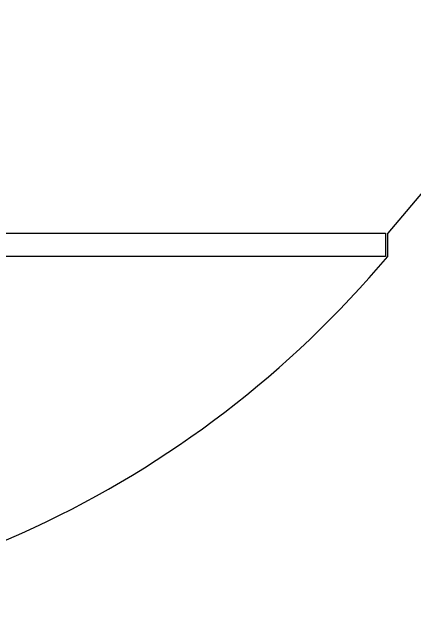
# Model space of a CAD drawing. Header units: millimetres. Extents: x 2102 to 86502, y 1818 to 64568.
# Drawn here: x 54831 to 56537, y 30599 to 33189 of the extents above; entities that cross this region are included whole.
import ezdxf

# ---------------------------------------------------------------- set-up
doc = ezdxf.new("R2010")
doc.units = ezdxf.units.MM
doc.layers.add('Layer-2', color=3, linetype='Continuous')

msp = doc.modelspace()

# ---------------------------------------------------------------- linework, layer by layer
at = {"layer": 'Layer-2'}
for p, q in [((57215.7, 33189), (56422.7, 32253.8)), ((49782.7, 32254.4), (56412.7, 32253.4)), ((56412.7, 32253.4), (56412.7, 32154.4)), ((56422.7, 32154.8), (56422.7, 32253.8)), ((56412.7, 32154.4), (49782.7, 32154.4))]:
    msp.add_line(p, q, dxfattribs=at)
msp.add_arc((53082.3, 34963.1), 4364, 220.0529, 319.9454, dxfattribs=at)

doc.saveas('drawing.dxf')
